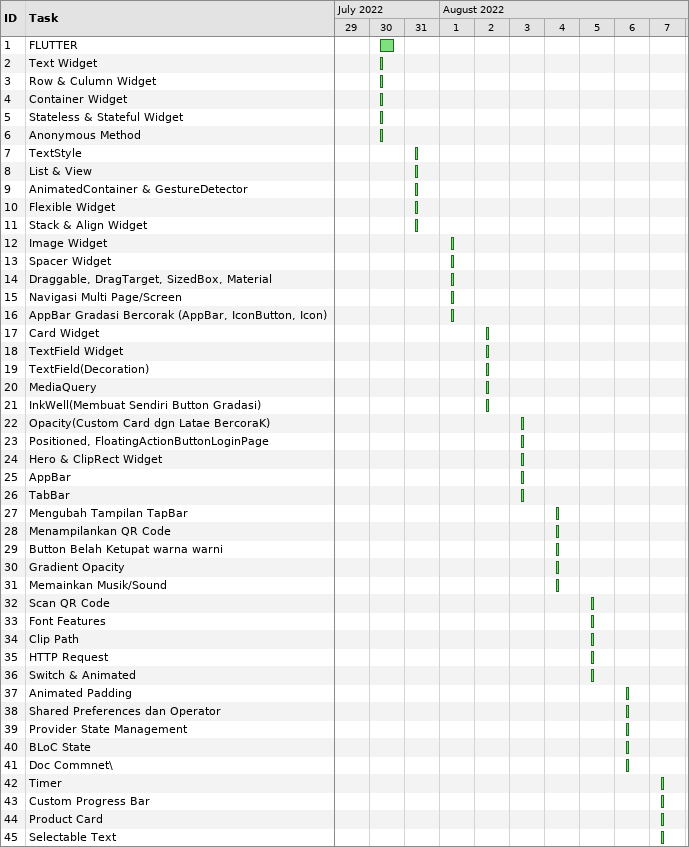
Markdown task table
| ID | Task | Start | Finish |
|---|---|---|---|
| 1 | FLUTTER | 2022-07-30 | 2022-07-30 |
| 2 | Text Widget | 2022-07-30 | 2022-07-30 |
| 3 | Row & Culumn Widget | 2022-07-30 | 2022-07-30 |
| 4 | Container Widget | 2022-07-30 | 2022-07-30 |
| 5 | Stateless & Stateful Widget | 2022-07-30 | 2022-07-30 |
| 6 | Anonymous Method | 2022-07-30 | 2022-07-30 |
| 7 | TextStyle | 2022-07-31 | 2022-07-31 |
| 8 | List & View | 2022-07-31 | 2022-07-31 |
| 9 | AnimatedContainer & GestureDetector | 2022-07-31 | 2022-07-31 |
| 10 | Flexible Widget | 2022-07-31 | 2022-07-31 |
| 11 | Stack & Align Widget | 2022-07-31 | 2022-07-31 |
| 12 | Image Widget | 2022-08-01 | 2022-08-01 |
| 13 | Spacer Widget | 2022-08-01 | 2022-08-01 |
| 14 | Draggable, DragTarget, SizedBox, Material | 2022-08-01 | 2022-08-01 |
| 15 | Navigasi Multi Page/Screen | 2022-08-01 | 2022-08-01 |
| 16 | AppBar Gradasi Bercorak (AppBar, IconButton, Icon) | 2022-08-01 | 2022-08-01 |
| 17 | Card Widget | 2022-08-02 | 2022-08-02 |
| 18 | TextField Widget | 2022-08-02 | 2022-08-02 |
| 19 | TextField(Decoration) | 2022-08-02 | 2022-08-02 |
| 20 | MediaQuery | 2022-08-02 | 2022-08-02 |
| 21 | InkWell(Membuat Sendiri Button Gradasi) | 2022-08-02 | 2022-08-02 |
| 22 | Opacity(Custom Card dgn Latae BercoraK) | 2022-08-03 | 2022-08-03 |
| 23 | Positioned, FloatingActionButtonLoginPage | 2022-08-03 | 2022-08-03 |
| 24 | Hero & ClipRect Widget | 2022-08-03 | 2022-08-03 |
| 25 | AppBar | 2022-08-03 | 2022-08-03 |
| 26 | TabBar | 2022-08-03 | 2022-08-03 |
| 27 | Mengubah Tampilan TapBar | 2022-08-04 | 2022-08-04 |
| 28 | Menampilankan QR Code | 2022-08-04 | 2022-08-04 |
| 29 | Button Belah Ketupat warna warni | 2022-08-04 | 2022-08-04 |
| 30 | Gradient Opacity | 2022-08-04 | 2022-08-04 |
| 31 | Memainkan Musik/Sound | 2022-08-04 | 2022-08-04 |
| 32 | Scan QR Code | 2022-08-05 | 2022-08-05 |
| 33 | Font Features | 2022-08-05 | 2022-08-05 |
| 34 | Clip Path | 2022-08-05 | 2022-08-05 |
| 35 | HTTP Request | 2022-08-05 | 2022-08-05 |
| 36 | Switch & Animated | 2022-08-05 | 2022-08-05 |
| 37 | Animated Padding | 2022-08-06 | 2022-08-06 |
| 38 | Shared Preferences dan Operator | 2022-08-06 | 2022-08-06 |
| 39 | Provider State Management | 2022-08-06 | 2022-08-06 |
| 40 | BLoC State | 2022-08-06 | 2022-08-06 |
| 41 | Doc Commnet\ | 2022-08-06 | 2022-08-06 |
| 42 | Timer | 2022-08-07 | 2022-08-07 |
| 43 | Custom Progress Bar | 2022-08-07 | 2022-08-07 |
| 44 | Product Card | 2022-08-07 | 2022-08-07 |
| 45 | Selectable Text | 2022-08-07 | 2022-08-07 |
